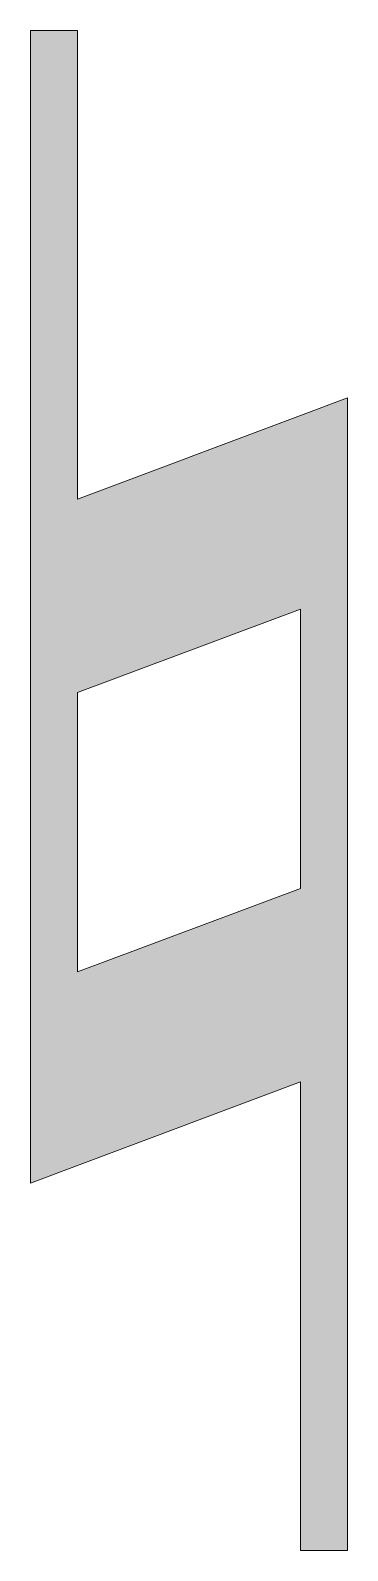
# Model space of a CAD drawing. Header units: inches. Extents: x 47.4 to 52.7, y -62.7 to -37.3.
import ezdxf

# ---------------------------------------------------------------- set-up
doc = ezdxf.new("R2010")
doc.units = ezdxf.units.IN
doc.header["$MEASUREMENT"] = 0
doc.layers.add('Layer 1', color=7, linetype='Continuous')

msp = doc.modelspace()

# ---------------------------------------------------------------- hatches: boundary and pattern name
at = {"layer": 'Layer 1', "true_color": 0x231f20}
h = msp.add_hatch(color=250, dxfattribs=at)
h.dxf.hatch_style = 2
h.paths.add_polyline_path([(51.95, -43.723), (48.213, -45.122), (48.213, -37.274), (47.425, -37.274), (47.425, -56.58), (48.213, -56.285), (51.95, -54.886), (51.95, -62.735), (52.738, -62.735), (52.738, -43.428)])
h.paths.add_polyline_path([(51.95, -51.644), (48.213, -53.043), (48.213, -48.363), (51.95, -46.965)])

# ---------------------------------------------------------------- linework, layer by layer
at = {"layer": 'Layer 1', "lineweight": 0}
for points in [[(51.95, -43.723), (48.213, -45.122), (48.213, -37.274), (47.425, -37.274), (47.425, -56.58), (48.213, -56.285), (51.95, -54.886), (51.95, -62.735), (52.738, -62.735), (52.738, -43.428), (51.95, -43.723)], [(51.95, -51.644), (48.213, -53.043), (48.213, -48.363), (51.95, -46.965), (51.95, -51.644)]]:
    msp.add_lwpolyline(points, dxfattribs=at)

doc.saveas('drawing.dxf')
